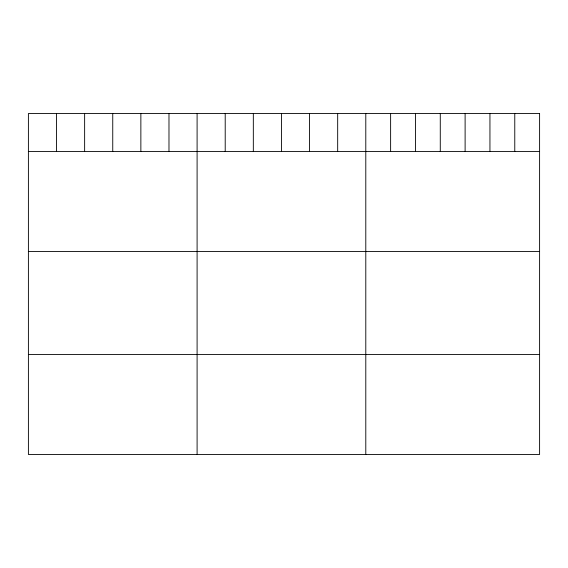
<?xml version="1.0" encoding="UTF-8"?>
<svg xmlns="http://www.w3.org/2000/svg" width="568" height="568" viewBox="0 0 568 568"><rect width="100%" height="100%" fill="white"/><g stroke="black" fill="none" stroke-linecap="round" stroke-linejoin="round"><path stroke-width="0.85" d="M28.4 151.486L539.6 151.486M28.4 251.468L539.6 251.468M28.4 354.482L539.6 354.482M514.771 113.536L514.771 151.486M489.943 113.536L489.943 151.486M465.114 113.536L465.114 151.486M440.278 113.536L440.278 151.486M415.449 113.536L415.449 151.486M390.621 113.536L390.621 151.486M365.792 113.536L365.792 454.464M337.676 113.536L337.676 151.486M309.56 113.536L309.56 151.486M281.444 113.536L281.444 151.486M253.328 113.536L253.328 151.486M225.212 113.536L225.212 151.486M197.096 113.536L197.096 454.464M168.98 113.536L168.98 151.486M140.864 113.536L140.864 151.486M112.748 113.536L112.748 151.486M84.632 113.536L84.632 151.486M56.516 113.536L56.516 151.486M539.6 113.536L28.4 113.536L28.4 454.464L539.6 454.464L539.6 113.536"/></g></svg>
